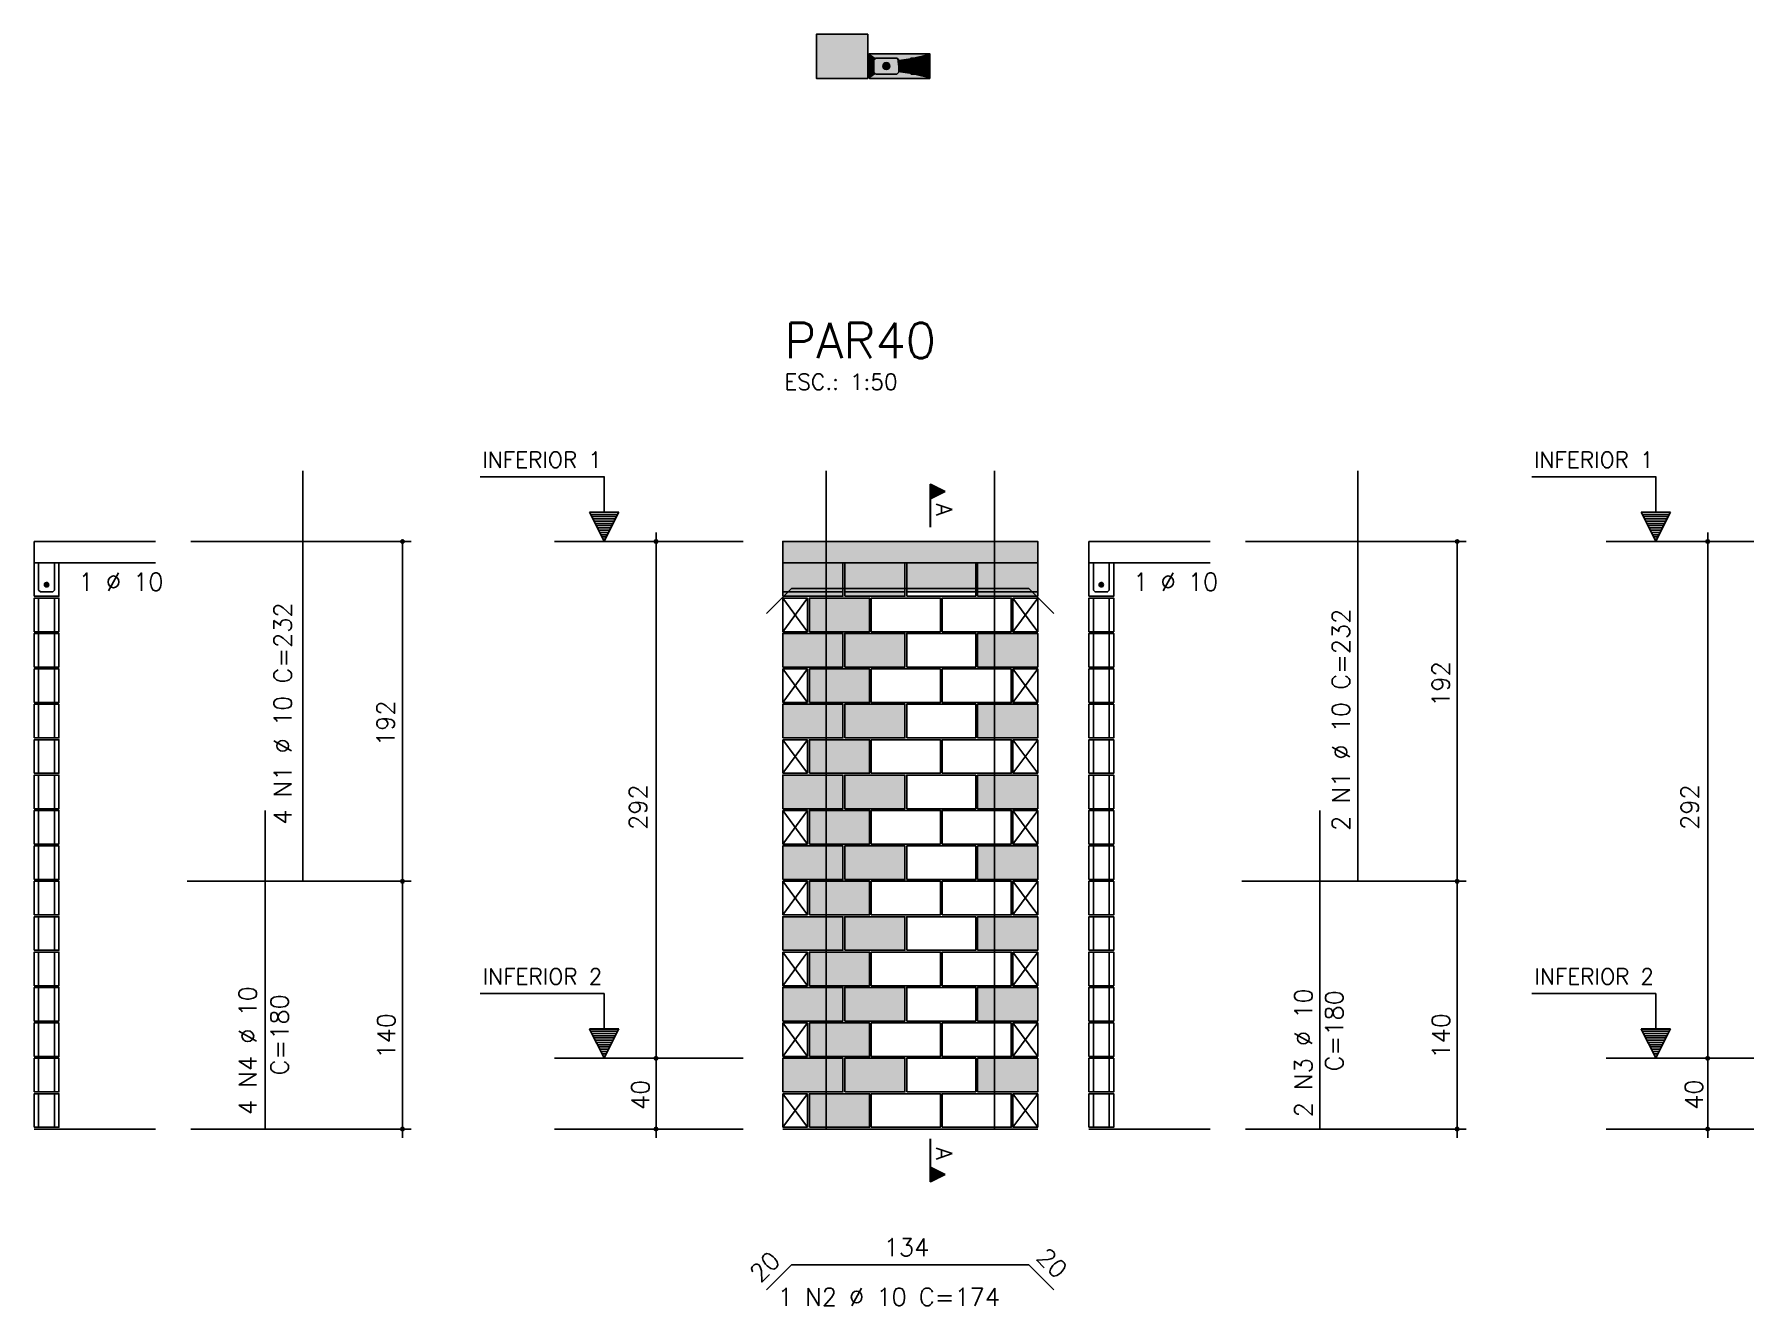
# Model space of a CAD drawing. Extents: x -1.9 to 86, y -1.6 to 60.9.
# Drawn here: x 17.46 to 36.79, y 30.83 to 45.2 of the extents above; entities that cross this region are included whole.
import ezdxf

# ---------------------------------------------------------------- set-up
doc = ezdxf.new("R2010")
doc.units = 0
doc.header["$MEASUREMENT"] = 0
for name, color, linetype in [('PENA_01', 1, 'CONTINUOUS'), ('PENA_02', 2, 'CONTINUOUS'), ('PENA_03', 3, 'CONTINUOUS'), ('PENA_05', 5, 'CONTINUOUS'), ('PENA_06', 6, 'CONTINUOUS'), ('PENA_09', 254, 'CONTINUOUS'), ('PENA_11', 252, 'CONTINUOUS'), ('PENA_21', 100, 'CONTINUOUS')]:
    doc.layers.add(name, color=color, linetype=linetype)
doc.styles.get("Standard").update_dxf_attribs({"font": 'ROMANS.SHX'})

msp = doc.modelspace()

# ---------------------------------------------------------------- linework, layer by layer
at = {"layer": 'PENA_01', "linetype": 'Continuous'}
for p, q in [((23.341813, 39.463179), (25.472677, 39.463179)), ((35.222396, 39.463179), (37.35326, 39.463179)), ((25.920169, 38.893179), (26.600169, 38.893179)), ((26.620169, 38.893179), (27.300169, 38.893179)), ((27.320169, 38.893179), (28.100169, 38.893179)), ((28.120169, 38.893179), (28.800169, 38.893179)), ((23.341813, 33.623179), (25.472677, 33.623179)), ((35.222396, 33.623179), (37.35326, 33.623179)), ((23.341813, 32.823179), (25.472677, 32.823179)), ((35.222396, 32.823179), (37.35326, 32.823179))]:
    msp.add_line(p, q, dxfattribs=at)
for points in [[(27.209455, 44.745307), (26.969455, 44.745307), (26.949455, 44.765307), (26.949455, 44.905307), (26.969455, 44.925307), (27.209455, 44.925307), (27.229455, 44.905307), (27.229455, 44.765307), (27.209455, 44.745307)], [(27.509455, 44.745307), (27.369455, 44.745307), (27.349455, 44.765307), (27.349455, 44.905307), (27.369455, 44.925307), (27.509455, 44.925307), (27.529455, 44.905307), (27.529455, 44.765307), (27.509455, 44.745307)]]:
    msp.add_lwpolyline(points, dxfattribs=at)
at = {"layer": 'PENA_02', "linetype": 'Continuous'}
for p, q in [((25.920169, 38.443179), (25.920169, 38.823179)), ((25.920169, 38.823179), (26.200169, 38.823179)), ((26.200169, 38.823179), (26.200169, 38.443179)), ((28.520169, 38.443179), (28.520169, 38.823179)), ((28.520169, 38.823179), (28.800169, 38.823179)), ((28.800169, 38.823179), (28.800169, 38.443179)), ((26.200169, 38.443179), (25.920169, 38.443179)), ((28.800169, 38.443179), (28.520169, 38.443179)), ((25.920169, 37.643179), (25.920169, 38.023179)), ((25.920169, 38.023179), (26.200169, 38.023179)), ((26.200169, 38.023179), (26.200169, 37.643179)), ((28.520169, 37.643179), (28.520169, 38.023179)), ((28.520169, 38.023179), (28.800169, 38.023179)), ((28.800169, 38.023179), (28.800169, 37.643179)), ((26.200169, 37.643179), (25.920169, 37.643179)), ((28.800169, 37.643179), (28.520169, 37.643179)), ((25.920169, 36.843179), (25.920169, 37.223179)), ((25.920169, 37.223179), (26.200169, 37.223179)), ((26.200169, 37.223179), (26.200169, 36.843179)), ((28.520169, 36.843179), (28.520169, 37.223179)), ((28.520169, 37.223179), (28.800169, 37.223179)), ((28.800169, 37.223179), (28.800169, 36.843179)), ((26.200169, 36.843179), (25.920169, 36.843179)), ((28.800169, 36.843179), (28.520169, 36.843179)), ((25.920169, 36.043179), (25.920169, 36.423179)), ((25.920169, 36.423179), (26.200169, 36.423179)), ((26.200169, 36.423179), (26.200169, 36.043179)), ((28.520169, 36.043179), (28.520169, 36.423179)), ((28.520169, 36.423179), (28.800169, 36.423179)), ((28.800169, 36.423179), (28.800169, 36.043179)), ((26.200169, 36.043179), (25.920169, 36.043179)), ((28.800169, 36.043179), (28.520169, 36.043179)), ((25.920169, 35.243179), (25.920169, 35.623179)), ((25.920169, 35.623179), (26.200169, 35.623179)), ((26.200169, 35.623179), (26.200169, 35.243179)), ((28.520169, 35.243179), (28.520169, 35.623179)), ((28.520169, 35.623179), (28.800169, 35.623179)), ((28.800169, 35.623179), (28.800169, 35.243179)), ((26.200169, 35.243179), (25.920169, 35.243179)), ((28.800169, 35.243179), (28.520169, 35.243179)), ((25.920169, 34.443179), (25.920169, 34.823179)), ((25.920169, 34.823179), (26.200169, 34.823179)), ((26.200169, 34.823179), (26.200169, 34.443179)), ((28.520169, 34.443179), (28.520169, 34.823179)), ((28.520169, 34.823179), (28.800169, 34.823179)), ((28.800169, 34.823179), (28.800169, 34.443179)), ((26.200169, 34.443179), (25.920169, 34.443179)), ((28.800169, 34.443179), (28.520169, 34.443179)), ((25.920169, 33.643179), (25.920169, 34.023179)), ((25.920169, 34.023179), (26.200169, 34.023179)), ((26.200169, 34.023179), (26.200169, 33.643179)), ((28.520169, 33.643179), (28.520169, 34.023179)), ((28.520169, 34.023179), (28.800169, 34.023179)), ((28.800169, 34.023179), (28.800169, 33.643179)), ((26.200169, 33.643179), (25.920169, 33.643179)), ((28.800169, 33.643179), (28.520169, 33.643179)), ((25.920169, 32.843179), (25.920169, 33.223179)), ((25.920169, 33.223179), (26.200169, 33.223179)), ((26.200169, 33.223179), (26.200169, 32.843179)), ((28.520169, 32.843179), (28.520169, 33.223179)), ((28.520169, 33.223179), (28.800169, 33.223179)), ((28.800169, 33.223179), (28.800169, 32.843179)), ((26.200169, 32.843179), (25.920169, 32.843179)), ((25.920169, 32.823179), (28.800169, 32.823179)), ((28.800169, 32.843179), (28.520169, 32.843179))]:
    msp.add_line(p, q, dxfattribs=at)
for points in [[(26.299455, 44.695307), (26.879455, 44.695307), (26.879455, 45.195307), (26.299455, 45.195307), (26.299455, 44.695307)], [(27.579455, 44.695307), (26.899455, 44.695307), (26.899455, 44.975307), (27.579455, 44.975307), (27.579455, 44.695307)], [(25.920169, 39.223179), (25.920169, 39.463179), (28.800169, 39.463179), (28.800169, 39.223179), (25.920169, 39.223179)], [(25.920169, 38.843179), (26.600169, 38.843179), (26.600169, 39.223179), (25.920169, 39.223179), (25.920169, 38.843179)], [(26.620169, 38.843179), (27.300169, 38.843179), (27.300169, 39.223179), (26.620169, 39.223179), (26.620169, 38.843179)], [(27.320169, 38.843179), (28.100169, 38.843179), (28.100169, 39.223179), (27.320169, 39.223179), (27.320169, 38.843179)], [(28.120169, 38.843179), (28.800169, 38.843179), (28.800169, 39.223179), (28.120169, 39.223179), (28.120169, 38.843179)], [(26.220169, 38.443179), (26.900169, 38.443179), (26.900169, 38.823179), (26.220169, 38.823179), (26.220169, 38.443179)], [(26.920169, 38.443179), (27.700169, 38.443179), (27.700169, 38.823179), (26.920169, 38.823179), (26.920169, 38.443179)], [(27.720169, 38.443179), (28.500169, 38.443179), (28.500169, 38.823179), (27.720169, 38.823179), (27.720169, 38.443179)], [(25.920169, 38.043179), (26.600169, 38.043179), (26.600169, 38.423179), (25.920169, 38.423179), (25.920169, 38.043179)], [(26.620169, 38.043179), (27.300169, 38.043179), (27.300169, 38.423179), (26.620169, 38.423179), (26.620169, 38.043179)], [(27.320169, 38.043179), (28.100169, 38.043179), (28.100169, 38.423179), (27.320169, 38.423179), (27.320169, 38.043179)], [(28.120169, 38.043179), (28.800169, 38.043179), (28.800169, 38.423179), (28.120169, 38.423179), (28.120169, 38.043179)], [(26.220169, 37.643179), (26.900169, 37.643179), (26.900169, 38.023179), (26.220169, 38.023179), (26.220169, 37.643179)], [(26.920169, 37.643179), (27.700169, 37.643179), (27.700169, 38.023179), (26.920169, 38.023179), (26.920169, 37.643179)], [(27.720169, 37.643179), (28.500169, 37.643179), (28.500169, 38.023179), (27.720169, 38.023179), (27.720169, 37.643179)], [(25.920169, 37.243179), (26.600169, 37.243179), (26.600169, 37.623179), (25.920169, 37.623179), (25.920169, 37.243179)], [(26.620169, 37.243179), (27.300169, 37.243179), (27.300169, 37.623179), (26.620169, 37.623179), (26.620169, 37.243179)], [(27.320169, 37.243179), (28.100169, 37.243179), (28.100169, 37.623179), (27.320169, 37.623179), (27.320169, 37.243179)], [(28.120169, 37.243179), (28.800169, 37.243179), (28.800169, 37.623179), (28.120169, 37.623179), (28.120169, 37.243179)], [(26.220169, 36.843179), (26.900169, 36.843179), (26.900169, 37.223179), (26.220169, 37.223179), (26.220169, 36.843179)], [(26.920169, 36.843179), (27.700169, 36.843179), (27.700169, 37.223179), (26.920169, 37.223179), (26.920169, 36.843179)], [(27.720169, 36.843179), (28.500169, 36.843179), (28.500169, 37.223179), (27.720169, 37.223179), (27.720169, 36.843179)], [(25.920169, 36.443179), (26.600169, 36.443179), (26.600169, 36.823179), (25.920169, 36.823179), (25.920169, 36.443179)], [(26.620169, 36.443179), (27.300169, 36.443179), (27.300169, 36.823179), (26.620169, 36.823179), (26.620169, 36.443179)], [(27.320169, 36.443179), (28.100169, 36.443179), (28.100169, 36.823179), (27.320169, 36.823179), (27.320169, 36.443179)], [(28.120169, 36.443179), (28.800169, 36.443179), (28.800169, 36.823179), (28.120169, 36.823179), (28.120169, 36.443179)], [(26.220169, 36.043179), (26.900169, 36.043179), (26.900169, 36.423179), (26.220169, 36.423179), (26.220169, 36.043179)], [(26.920169, 36.043179), (27.700169, 36.043179), (27.700169, 36.423179), (26.920169, 36.423179), (26.920169, 36.043179)], [(27.720169, 36.043179), (28.500169, 36.043179), (28.500169, 36.423179), (27.720169, 36.423179), (27.720169, 36.043179)], [(25.920169, 35.643179), (26.600169, 35.643179), (26.600169, 36.023179), (25.920169, 36.023179), (25.920169, 35.643179)], [(26.620169, 35.643179), (27.300169, 35.643179), (27.300169, 36.023179), (26.620169, 36.023179), (26.620169, 35.643179)], [(27.320169, 35.643179), (28.100169, 35.643179), (28.100169, 36.023179), (27.320169, 36.023179), (27.320169, 35.643179)], [(28.120169, 35.643179), (28.800169, 35.643179), (28.800169, 36.023179), (28.120169, 36.023179), (28.120169, 35.643179)], [(26.220169, 35.243179), (26.900169, 35.243179), (26.900169, 35.623179), (26.220169, 35.623179), (26.220169, 35.243179)], [(26.920169, 35.243179), (27.700169, 35.243179), (27.700169, 35.623179), (26.920169, 35.623179), (26.920169, 35.243179)], [(27.720169, 35.243179), (28.500169, 35.243179), (28.500169, 35.623179), (27.720169, 35.623179), (27.720169, 35.243179)], [(25.920169, 34.843179), (26.600169, 34.843179), (26.600169, 35.223179), (25.920169, 35.223179), (25.920169, 34.843179)], [(26.620169, 34.843179), (27.300169, 34.843179), (27.300169, 35.223179), (26.620169, 35.223179), (26.620169, 34.843179)], [(27.320169, 34.843179), (28.100169, 34.843179), (28.100169, 35.223179), (27.320169, 35.223179), (27.320169, 34.843179)], [(28.120169, 34.843179), (28.800169, 34.843179), (28.800169, 35.223179), (28.120169, 35.223179), (28.120169, 34.843179)], [(26.220169, 34.443179), (26.900169, 34.443179), (26.900169, 34.823179), (26.220169, 34.823179), (26.220169, 34.443179)], [(26.920169, 34.443179), (27.700169, 34.443179), (27.700169, 34.823179), (26.920169, 34.823179), (26.920169, 34.443179)], [(27.720169, 34.443179), (28.500169, 34.443179), (28.500169, 34.823179), (27.720169, 34.823179), (27.720169, 34.443179)], [(25.920169, 34.043179), (26.600169, 34.043179), (26.600169, 34.423179), (25.920169, 34.423179), (25.920169, 34.043179)], [(26.620169, 34.043179), (27.300169, 34.043179), (27.300169, 34.423179), (26.620169, 34.423179), (26.620169, 34.043179)], [(27.320169, 34.043179), (28.100169, 34.043179), (28.100169, 34.423179), (27.320169, 34.423179), (27.320169, 34.043179)], [(28.120169, 34.043179), (28.800169, 34.043179), (28.800169, 34.423179), (28.120169, 34.423179), (28.120169, 34.043179)], [(26.220169, 33.643179), (26.900169, 33.643179), (26.900169, 34.023179), (26.220169, 34.023179), (26.220169, 33.643179)], [(26.920169, 33.643179), (27.700169, 33.643179), (27.700169, 34.023179), (26.920169, 34.023179), (26.920169, 33.643179)], [(27.720169, 33.643179), (28.500169, 33.643179), (28.500169, 34.023179), (27.720169, 34.023179), (27.720169, 33.643179)], [(25.920169, 33.243179), (26.600169, 33.243179), (26.600169, 33.623179), (25.920169, 33.623179), (25.920169, 33.243179)], [(26.620169, 33.243179), (27.300169, 33.243179), (27.300169, 33.623179), (26.620169, 33.623179), (26.620169, 33.243179)], [(27.320169, 33.243179), (28.100169, 33.243179), (28.100169, 33.623179), (27.320169, 33.623179), (27.320169, 33.243179)], [(28.120169, 33.243179), (28.800169, 33.243179), (28.800169, 33.623179), (28.120169, 33.623179), (28.120169, 33.243179)], [(26.220169, 32.843179), (26.900169, 32.843179), (26.900169, 33.223179), (26.220169, 33.223179), (26.220169, 32.843179)], [(26.920169, 32.843179), (27.700169, 32.843179), (27.700169, 33.223179), (26.920169, 33.223179), (26.920169, 32.843179)], [(27.720169, 32.843179), (28.500169, 32.843179), (28.500169, 33.223179), (27.720169, 33.223179), (27.720169, 32.843179)]]:
    msp.add_lwpolyline(points, dxfattribs=at)
for centre, radius in [((21.623822, 39.463179), 0.02), ((21.623822, 39.463179), 0.01), ((24.487959, 39.463179), 0.02), ((24.487959, 39.463179), 0.01), ((33.53822, 39.463179), 0.02), ((33.53822, 39.463179), 0.01), ((36.368542, 39.463179), 0.02), ((36.368542, 39.463179), 0.01), ((21.623822, 35.623179), 0.02), ((21.623822, 35.623179), 0.01), ((33.53822, 35.623179), 0.02), ((33.53822, 35.623179), 0.01), ((24.487959, 33.623179), 0.02), ((24.487959, 33.623179), 0.01), ((36.368542, 33.623179), 0.02), ((36.368542, 33.623179), 0.01), ((21.623822, 32.823179), 0.02), ((21.623822, 32.823179), 0.01), ((24.487959, 32.823179), 0.02), ((24.487959, 32.823179), 0.01), ((33.53822, 32.823179), 0.02), ((33.53822, 32.823179), 0.01), ((36.368542, 32.823179), 0.02), ((36.368542, 32.823179), 0.01)]:
    msp.add_circle(centre, radius, dxfattribs=at)
at = {"layer": 'PENA_03', "linetype": 'Continuous'}
for p, q in [((23.900812, 40.195044), (22.500812, 40.195044)), ((23.900812, 39.795044), (23.900812, 40.195044)), ((23.902212, 39.795044), (23.902212, 40.196444)), ((35.781395, 40.195044), (34.381395, 40.195044)), ((35.781395, 39.795044), (35.781395, 40.195044)), ((35.782795, 39.795044), (35.782795, 40.196444)), ((27.586817, 39.624494), (27.586817, 40.110876)), ((27.586817, 40.110876), (27.75275, 40.02791)), ((27.587512, 40.109748), (27.751189, 40.02791)), ((27.75275, 40.02791), (27.587512, 39.945291)), ((27.587513, 40.109748), (27.587513, 39.946071)), ((27.751189, 40.02791), (27.587513, 39.946071)), ((27.599581, 40.104494), (27.599581, 39.951325)), ((27.612345, 40.098112), (27.612345, 39.957707)), ((27.625109, 40.09173), (27.625109, 39.964089)), ((27.637873, 40.085348), (27.637873, 39.970471)), ((27.650637, 40.078966), (27.650637, 39.976853)), ((27.663401, 40.072584), (27.663401, 39.983235)), ((27.676165, 40.066202), (27.676165, 39.989617)), ((27.688929, 40.05982), (27.688929, 39.995999)), ((27.701693, 40.053438), (27.701693, 40.002381)), ((27.714457, 40.047056), (27.714457, 40.008763)), ((27.727222, 40.040674), (27.727222, 40.015145)), ((27.739986, 40.034292), (27.739986, 40.021528)), ((27.587513, 39.945291), (27.587513, 39.624494)), ((23.901512, 39.463179), (23.735579, 39.795044)), ((23.735579, 39.795044), (23.900812, 39.795044)), ((23.901512, 39.466301), (23.737835, 39.793653)), ((24.065188, 39.793653), (23.737835, 39.793653)), ((24.054681, 39.769516), (23.748342, 39.769516)), ((24.041917, 39.743988), (23.761107, 39.743988)), ((24.029153, 39.71846), (23.773871, 39.71846)), ((24.016388, 39.692932), (23.786635, 39.692932)), ((24.003624, 39.667404), (23.799399, 39.667404)), ((23.99086, 39.641876), (23.812163, 39.641876)), ((23.978096, 39.616348), (23.824927, 39.616348)), ((24.067445, 39.795044), (23.901512, 39.463179)), ((24.065188, 39.793654), (23.901512, 39.4663)), ((23.902212, 39.795044), (24.067445, 39.795044)), ((35.782095, 39.463179), (35.616162, 39.795044)), ((35.616162, 39.795044), (35.781395, 39.795044)), ((35.782095, 39.466301), (35.618418, 39.793653)), ((35.945771, 39.793653), (35.618418, 39.793653)), ((35.935264, 39.769516), (35.628925, 39.769516)), ((35.9225, 39.743988), (35.64169, 39.743988)), ((35.909736, 39.71846), (35.654454, 39.71846)), ((35.896971, 39.692932), (35.667218, 39.692932)), ((35.884207, 39.667404), (35.679982, 39.667404)), ((35.871443, 39.641876), (35.692746, 39.641876)), ((35.858679, 39.616348), (35.70551, 39.616348)), ((35.948028, 39.795044), (35.782095, 39.463179)), ((35.945771, 39.793654), (35.782095, 39.4663)), ((35.782795, 39.795044), (35.948028, 39.795044)), ((17.463827, 39.463179), (17.463827, 38.843179)), ((17.463827, 39.463179), (18.834506, 39.463179)), ((19.234506, 39.463179), (21.723822, 39.463179)), ((21.623822, 32.722646), (21.623822, 39.463179)), ((23.965332, 39.59082), (23.837691, 39.59082)), ((23.952568, 39.565292), (23.850455, 39.565292)), ((23.939804, 39.539764), (23.863219, 39.539764)), ((23.92704, 39.514235), (23.875983, 39.514235)), ((23.914276, 39.488707), (23.888748, 39.488707)), ((24.487959, 32.722646), (24.487959, 39.563179)), ((29.378225, 39.463179), (29.378225, 38.843179)), ((29.378225, 39.463179), (30.748904, 39.463179)), ((31.148904, 39.463179), (33.63822, 39.463179)), ((33.53822, 32.722646), (33.53822, 39.463179)), ((35.845915, 39.59082), (35.718274, 39.59082)), ((35.833151, 39.565292), (35.731038, 39.565292)), ((35.820387, 39.539764), (35.743802, 39.539764)), ((35.807623, 39.514235), (35.756566, 39.514235)), ((35.794859, 39.488707), (35.769331, 39.488707)), ((36.368542, 32.722646), (36.368542, 39.563179)), ((17.463827, 39.223179), (18.834506, 39.223179)), ((29.378225, 39.223179), (30.748904, 39.223179)), ((17.513827, 38.443179), (17.513827, 38.823179)), ((17.693827, 38.443179), (17.693827, 38.823179)), ((26.200169, 38.443179), (25.920169, 38.823179)), ((25.920169, 38.443179), (26.200169, 38.823179)), ((28.800169, 38.443179), (28.520169, 38.823179)), ((28.520169, 38.443179), (28.800169, 38.823179)), ((29.428225, 38.443179), (29.428225, 38.823179)), ((29.608225, 38.443179), (29.608225, 38.823179)), ((17.513827, 38.043179), (17.513827, 38.423179)), ((17.693827, 38.043179), (17.693827, 38.423179)), ((29.428225, 38.043179), (29.428225, 38.423179)), ((29.608225, 38.043179), (29.608225, 38.423179)), ((17.513827, 37.643179), (17.513827, 38.023179)), ((17.693827, 37.643179), (17.693827, 38.023179)), ((26.200169, 37.643179), (25.920169, 38.023179)), ((25.920169, 37.643179), (26.200169, 38.023179)), ((28.800169, 37.643179), (28.520169, 38.023179)), ((28.520169, 37.643179), (28.800169, 38.023179)), ((29.428225, 37.643179), (29.428225, 38.023179)), ((29.608225, 37.643179), (29.608225, 38.023179)), ((17.513827, 37.243179), (17.513827, 37.623179)), ((17.693827, 37.243179), (17.693827, 37.623179)), ((29.428225, 37.243179), (29.428225, 37.623179)), ((29.608225, 37.243179), (29.608225, 37.623179)), ((17.513827, 36.843179), (17.513827, 37.223179)), ((17.693827, 36.843179), (17.693827, 37.223179)), ((26.200169, 36.843179), (25.920169, 37.223179)), ((25.920169, 36.843179), (26.200169, 37.223179)), ((28.800169, 36.843179), (28.520169, 37.223179)), ((28.520169, 36.843179), (28.800169, 37.223179)), ((29.428225, 36.843179), (29.428225, 37.223179)), ((29.608225, 36.843179), (29.608225, 37.223179)), ((17.513827, 36.443179), (17.513827, 36.823179)), ((17.693827, 36.443179), (17.693827, 36.823179)), ((29.428225, 36.443179), (29.428225, 36.823179)), ((29.608225, 36.443179), (29.608225, 36.823179)), ((17.513827, 36.043179), (17.513827, 36.423179)), ((17.693827, 36.043179), (17.693827, 36.423179)), ((26.200169, 36.043179), (25.920169, 36.423179)), ((25.920169, 36.043179), (26.200169, 36.423179)), ((28.800169, 36.043179), (28.520169, 36.423179)), ((28.520169, 36.043179), (28.800169, 36.423179)), ((29.428225, 36.043179), (29.428225, 36.423179)), ((29.608225, 36.043179), (29.608225, 36.423179)), ((17.513827, 35.643179), (17.513827, 36.023179)), ((17.693827, 35.643179), (17.693827, 36.023179)), ((29.428225, 35.643179), (29.428225, 36.023179)), ((29.608225, 35.643179), (29.608225, 36.023179)), ((17.513827, 35.243179), (17.513827, 35.623179)), ((17.693827, 35.243179), (17.693827, 35.623179)), ((19.192575, 35.623179), (21.723822, 35.623179)), ((26.200169, 35.243179), (25.920169, 35.623179)), ((25.920169, 35.243179), (26.200169, 35.623179)), ((28.800169, 35.243179), (28.520169, 35.623179)), ((28.520169, 35.243179), (28.800169, 35.623179)), ((29.428225, 35.243179), (29.428225, 35.623179)), ((29.608225, 35.243179), (29.608225, 35.623179)), ((31.106973, 35.623179), (33.63822, 35.623179)), ((17.513827, 34.843179), (17.513827, 35.223179)), ((17.693827, 34.843179), (17.693827, 35.223179)), ((29.428225, 34.843179), (29.428225, 35.223179)), ((29.608225, 34.843179), (29.608225, 35.223179)), ((17.513827, 34.443179), (17.513827, 34.823179)), ((17.693827, 34.443179), (17.693827, 34.823179)), ((26.200169, 34.443179), (25.920169, 34.823179)), ((25.920169, 34.443179), (26.200169, 34.823179)), ((28.800169, 34.443179), (28.520169, 34.823179)), ((28.520169, 34.443179), (28.800169, 34.823179)), ((29.428225, 34.443179), (29.428225, 34.823179)), ((29.608225, 34.443179), (29.608225, 34.823179)), ((17.513827, 34.043179), (17.513827, 34.423179)), ((17.693827, 34.043179), (17.693827, 34.423179)), ((29.428225, 34.043179), (29.428225, 34.423179)), ((29.608225, 34.043179), (29.608225, 34.423179)), ((23.900812, 34.355044), (22.500812, 34.355044)), ((23.900812, 33.955044), (23.900812, 34.355044)), ((23.902212, 33.955044), (23.902212, 34.356444)), ((35.781395, 34.355044), (34.381395, 34.355044)), ((35.781395, 33.955044), (35.781395, 34.355044)), ((35.782795, 33.955044), (35.782795, 34.356444)), ((17.513827, 33.643179), (17.513827, 34.023179)), ((17.693827, 33.643179), (17.693827, 34.023179)), ((26.200169, 33.643179), (25.920169, 34.023179)), ((25.920169, 33.643179), (26.200169, 34.023179)), ((28.800169, 33.643179), (28.520169, 34.023179)), ((28.520169, 33.643179), (28.800169, 34.023179)), ((29.428225, 33.643179), (29.428225, 34.023179)), ((29.608225, 33.643179), (29.608225, 34.023179)), ((23.901512, 33.623179), (23.735579, 33.955044)), ((23.735579, 33.955044), (23.900812, 33.955044)), ((23.901512, 33.626301), (23.737835, 33.953653)), ((24.065188, 33.953653), (23.737835, 33.953653)), ((24.054681, 33.929516), (23.748342, 33.929516)), ((24.041917, 33.903988), (23.761107, 33.903988)), ((24.029153, 33.87846), (23.773871, 33.87846)), ((24.016388, 33.852932), (23.786635, 33.852932)), ((24.003624, 33.827404), (23.799399, 33.827404)), ((24.067445, 33.955044), (23.901512, 33.623179)), ((24.065188, 33.953654), (23.901512, 33.6263)), ((23.902212, 33.955044), (24.067445, 33.955044)), ((35.782095, 33.623179), (35.616162, 33.955044)), ((35.616162, 33.955044), (35.781395, 33.955044)), ((35.782095, 33.626301), (35.618418, 33.953653)), ((35.945771, 33.953653), (35.618418, 33.953653)), ((35.935264, 33.929516), (35.628925, 33.929516)), ((35.9225, 33.903988), (35.64169, 33.903988)), ((35.909736, 33.87846), (35.654454, 33.87846)), ((35.896971, 33.852932), (35.667218, 33.852932)), ((35.884207, 33.827404), (35.679982, 33.827404)), ((35.948028, 33.955044), (35.782095, 33.623179)), ((35.945771, 33.953654), (35.782095, 33.6263)), ((35.782795, 33.955044), (35.948028, 33.955044)), ((17.513827, 33.243179), (17.513827, 33.623179)), ((17.693827, 33.243179), (17.693827, 33.623179)), ((23.99086, 33.801876), (23.812163, 33.801876)), ((23.978096, 33.776348), (23.824927, 33.776348)), ((23.965332, 33.75082), (23.837691, 33.75082)), ((23.952568, 33.725292), (23.850455, 33.725292)), ((23.939804, 33.699764), (23.863219, 33.699764)), ((23.92704, 33.674235), (23.875983, 33.674235)), ((23.914276, 33.648707), (23.888748, 33.648707)), ((29.428225, 33.243179), (29.428225, 33.623179)), ((29.608225, 33.243179), (29.608225, 33.623179)), ((35.871443, 33.801876), (35.692746, 33.801876)), ((35.858679, 33.776348), (35.70551, 33.776348)), ((35.845915, 33.75082), (35.718274, 33.75082)), ((35.833151, 33.725292), (35.731038, 33.725292)), ((35.820387, 33.699764), (35.743802, 33.699764)), ((35.807623, 33.674235), (35.756566, 33.674235)), ((35.794859, 33.648707), (35.769331, 33.648707)), ((17.513827, 32.843179), (17.513827, 33.223179)), ((17.693827, 32.843179), (17.693827, 33.223179)), ((26.200169, 32.843179), (25.920169, 33.223179)), ((25.920169, 32.843179), (26.200169, 33.223179)), ((28.800169, 32.843179), (28.520169, 33.223179)), ((28.520169, 32.843179), (28.800169, 33.223179)), ((29.428225, 32.843179), (29.428225, 33.223179)), ((29.608225, 32.843179), (29.608225, 33.223179)), ((17.463827, 32.823179), (18.834506, 32.823179)), ((19.234506, 32.823179), (21.723822, 32.823179)), ((27.586817, 32.712321), (27.586817, 32.225939)), ((27.587513, 32.391524), (27.587513, 32.712321)), ((29.378225, 32.823179), (30.748904, 32.823179)), ((31.148904, 32.823179), (33.63822, 32.823179)), ((27.586817, 32.225939), (27.75275, 32.308905)), ((27.75275, 32.308905), (27.587512, 32.391524)), ((27.587512, 32.227067), (27.751189, 32.308905)), ((27.587513, 32.227067), (27.587513, 32.390744)), ((27.751189, 32.308905), (27.587513, 32.390744)), ((27.599581, 32.232321), (27.599581, 32.38549)), ((27.612345, 32.238703), (27.612345, 32.379108)), ((27.625109, 32.245085), (27.625109, 32.372726)), ((27.637873, 32.251467), (27.637873, 32.366344)), ((27.650637, 32.257849), (27.650637, 32.359962)), ((27.663401, 32.264231), (27.663401, 32.35358)), ((27.676165, 32.270613), (27.676165, 32.347198)), ((27.688929, 32.276995), (27.688929, 32.340816)), ((27.701693, 32.283377), (27.701693, 32.334434)), ((27.714457, 32.289759), (27.714457, 32.328052)), ((27.727222, 32.296141), (27.727222, 32.32167)), ((27.739986, 32.302523), (27.739986, 32.315287))]:
    msp.add_line(p, q, dxfattribs=at)
for points in [[(26.879455, 44.695307), (26.879455, 45.195307), (26.299455, 45.195307), (26.299455, 44.695307), (26.879455, 44.695307)], [(27.229455, 44.765307), (27.209455, 44.745307), (26.969455, 44.745307), (26.949455, 44.765307), (26.949455, 44.905307), (26.969455, 44.925307), (27.209455, 44.925307), (27.229455, 44.905307), (27.229455, 44.765307)], [(27.349455, 44.905307), (27.369455, 44.925307), (27.509455, 44.925307), (27.529455, 44.905307), (27.529455, 44.765307), (27.509455, 44.745307), (27.369455, 44.745307), (27.349455, 44.765307), (27.349455, 44.905307)], [(17.463827, 38.843179), (17.743827, 38.843179), (17.743827, 39.223179)], [(17.693827, 39.223179), (17.693827, 38.913179), (17.673827, 38.893179), (17.533827, 38.893179), (17.513827, 38.913179), (17.513827, 39.223179)], [(29.378225, 38.843179), (29.658225, 38.843179), (29.658225, 39.223179)], [(29.608225, 39.223179), (29.608225, 38.913179), (29.588225, 38.893179), (29.448225, 38.893179), (29.428225, 38.913179), (29.428225, 39.223179)], [(17.628375, 38.974169), (17.626214, 38.984337), (17.620104, 38.992747), (17.611101, 38.997945), (17.600762, 38.999032), (17.590875, 38.99582), (17.58315, 38.988864), (17.578922, 38.979367), (17.578922, 38.968971), (17.58315, 38.959474), (17.590875, 38.952518), (17.600762, 38.949306), (17.611101, 38.950392), (17.620104, 38.95559), (17.626214, 38.964), (17.628375, 38.974169)], [(29.542773, 38.974169), (29.540612, 38.984337), (29.534502, 38.992747), (29.525499, 38.997945), (29.51516, 38.999032), (29.505273, 38.99582), (29.497548, 38.988864), (29.49332, 38.979367), (29.49332, 38.968971), (29.497548, 38.959474), (29.505273, 38.952518), (29.51516, 38.949306), (29.525499, 38.950392), (29.534502, 38.95559), (29.540612, 38.964), (29.542773, 38.974169)], [(17.463827, 38.443179), (17.743827, 38.443179), (17.743827, 38.823179), (17.463827, 38.823179), (17.463827, 38.443179)], [(29.378225, 38.443179), (29.658225, 38.443179), (29.658225, 38.823179), (29.378225, 38.823179), (29.378225, 38.443179)], [(17.463827, 38.043179), (17.743827, 38.043179), (17.743827, 38.423179), (17.463827, 38.423179), (17.463827, 38.043179)], [(29.378225, 38.043179), (29.658225, 38.043179), (29.658225, 38.423179), (29.378225, 38.423179), (29.378225, 38.043179)], [(17.463827, 37.643179), (17.743827, 37.643179), (17.743827, 38.023179), (17.463827, 38.023179), (17.463827, 37.643179)], [(29.378225, 37.643179), (29.658225, 37.643179), (29.658225, 38.023179), (29.378225, 38.023179), (29.378225, 37.643179)], [(17.463827, 37.243179), (17.743827, 37.243179), (17.743827, 37.623179), (17.463827, 37.623179), (17.463827, 37.243179)], [(29.378225, 37.243179), (29.658225, 37.243179), (29.658225, 37.623179), (29.378225, 37.623179), (29.378225, 37.243179)], [(17.463827, 36.843179), (17.743827, 36.843179), (17.743827, 37.223179), (17.463827, 37.223179), (17.463827, 36.843179)], [(29.378225, 36.843179), (29.658225, 36.843179), (29.658225, 37.223179), (29.378225, 37.223179), (29.378225, 36.843179)], [(17.463827, 36.443179), (17.743827, 36.443179), (17.743827, 36.823179), (17.463827, 36.823179), (17.463827, 36.443179)], [(29.378225, 36.443179), (29.658225, 36.443179), (29.658225, 36.823179), (29.378225, 36.823179), (29.378225, 36.443179)], [(17.463827, 36.043179), (17.743827, 36.043179), (17.743827, 36.423179), (17.463827, 36.423179), (17.463827, 36.043179)], [(29.378225, 36.043179), (29.658225, 36.043179), (29.658225, 36.423179), (29.378225, 36.423179), (29.378225, 36.043179)], [(17.463827, 35.643179), (17.743827, 35.643179), (17.743827, 36.023179), (17.463827, 36.023179), (17.463827, 35.643179)], [(29.378225, 35.643179), (29.658225, 35.643179), (29.658225, 36.023179), (29.378225, 36.023179), (29.378225, 35.643179)], [(17.463827, 35.243179), (17.743827, 35.243179), (17.743827, 35.623179), (17.463827, 35.623179), (17.463827, 35.243179)], [(29.378225, 35.243179), (29.658225, 35.243179), (29.658225, 35.623179), (29.378225, 35.623179), (29.378225, 35.243179)], [(17.463827, 34.843179), (17.743827, 34.843179), (17.743827, 35.223179), (17.463827, 35.223179), (17.463827, 34.843179)], [(29.378225, 34.843179), (29.658225, 34.843179), (29.658225, 35.223179), (29.378225, 35.223179), (29.378225, 34.843179)], [(17.463827, 34.443179), (17.743827, 34.443179), (17.743827, 34.823179), (17.463827, 34.823179), (17.463827, 34.443179)], [(29.378225, 34.443179), (29.658225, 34.443179), (29.658225, 34.823179), (29.378225, 34.823179), (29.378225, 34.443179)], [(17.463827, 34.043179), (17.743827, 34.043179), (17.743827, 34.423179), (17.463827, 34.423179), (17.463827, 34.043179)], [(29.378225, 34.043179), (29.658225, 34.043179), (29.658225, 34.423179), (29.378225, 34.423179), (29.378225, 34.043179)], [(17.463827, 33.643179), (17.743827, 33.643179), (17.743827, 34.023179), (17.463827, 34.023179), (17.463827, 33.643179)], [(29.378225, 33.643179), (29.658225, 33.643179), (29.658225, 34.023179), (29.378225, 34.023179), (29.378225, 33.643179)], [(17.463827, 33.243179), (17.743827, 33.243179), (17.743827, 33.623179), (17.463827, 33.623179), (17.463827, 33.243179)], [(29.378225, 33.243179), (29.658225, 33.243179), (29.658225, 33.623179), (29.378225, 33.623179), (29.378225, 33.243179)], [(17.463827, 32.843179), (17.743827, 32.843179), (17.743827, 33.223179), (17.463827, 33.223179), (17.463827, 32.843179)], [(29.378225, 32.843179), (29.658225, 32.843179), (29.658225, 33.223179), (29.378225, 33.223179), (29.378225, 32.843179)]]:
    msp.add_lwpolyline(points, dxfattribs=at)
for centre, radius in [((27.089455, 44.835307), 0.04), ((27.439455, 44.835307), 0.04), ((17.603375, 38.974169), 0.025), ((29.517773, 38.974169), 0.025)]:
    msp.add_circle(centre, radius, dxfattribs=at)
for points in [[(27.129455, 44.835307), (27.069455, 44.869948), (27.051868, 44.848988)], [(27.129455, 44.835307), (27.051868, 44.848988), (27.051868, 44.821626)], [(27.129455, 44.835307), (27.051868, 44.821626), (27.069455, 44.800666)], [(27.129455, 44.835307), (27.096401, 44.874699), (27.069455, 44.869948)], [(27.129455, 44.835307), (27.069455, 44.800666), (27.096401, 44.795915)], [(27.129455, 44.835307), (27.120097, 44.861019), (27.096401, 44.874699)], [(27.129455, 44.835307), (27.096401, 44.795915), (27.120097, 44.809596)], [(27.129455, 44.835307), (27.120097, 44.809596), (27.129455, 44.835307)], [(27.479455, 44.835307), (27.419455, 44.869948), (27.401868, 44.848988)], [(27.479455, 44.835307), (27.401868, 44.848988), (27.401868, 44.821626)], [(27.479455, 44.835307), (27.401868, 44.821626), (27.419455, 44.800666)], [(27.479455, 44.835307), (27.446401, 44.874699), (27.419455, 44.869948)], [(27.479455, 44.835307), (27.419455, 44.800666), (27.446401, 44.795915)], [(27.479455, 44.835307), (27.470097, 44.861019), (27.446401, 44.874699)], [(27.479455, 44.835307), (27.446401, 44.795915), (27.470097, 44.809596)], [(27.479455, 44.835307), (27.470097, 44.809596), (27.479455, 44.835307)], [(17.628375, 38.974169), (17.58315, 38.988864), (17.578922, 38.979367)], [(17.628375, 38.974169), (17.578922, 38.979367), (17.578922, 38.968971)], [(17.628375, 38.974169), (17.578922, 38.968971), (17.58315, 38.959474)], [(17.628375, 38.974169), (17.590875, 38.99582), (17.579883, 38.982719)], [(17.628375, 38.974169), (17.579883, 38.982719), (17.579883, 38.965618)], [(17.628375, 38.974169), (17.579883, 38.965618), (17.590875, 38.952518)], [(17.628375, 38.974169), (17.590875, 38.99582), (17.58315, 38.988864)], [(17.628375, 38.974169), (17.58315, 38.959474), (17.590875, 38.952518)], [(17.628375, 38.974169), (17.600762, 38.999032), (17.590875, 38.99582)], [(17.628375, 38.974169), (17.607717, 38.998789), (17.590875, 38.99582)], [(17.628375, 38.974169), (17.590875, 38.952518), (17.607717, 38.949549)], [(17.628375, 38.974169), (17.590875, 38.952518), (17.600762, 38.949306)], [(17.628375, 38.974169), (17.611101, 38.997945), (17.600762, 38.999032)], [(17.628375, 38.974169), (17.600762, 38.949306), (17.611101, 38.950392)], [(17.628375, 38.974169), (17.622527, 38.990239), (17.607717, 38.998789)], [(17.628375, 38.974169), (17.607717, 38.949549), (17.622527, 38.958099)], [(17.628375, 38.974169), (17.620104, 38.992747), (17.611101, 38.997945)], [(17.628375, 38.974169), (17.611101, 38.950392), (17.620104, 38.95559)], [(17.628375, 38.974169), (17.626214, 38.984337), (17.620104, 38.992747)], [(17.628375, 38.974169), (17.620104, 38.95559), (17.626214, 38.964)], [(17.628375, 38.974169), (17.622527, 38.958099), (17.628375, 38.974169)], [(17.628375, 38.974169), (17.626214, 38.964), (17.628375, 38.974169)], [(29.542773, 38.974169), (29.497548, 38.988864), (29.49332, 38.979367)], [(29.542773, 38.974169), (29.49332, 38.979367), (29.49332, 38.968971)], [(29.542773, 38.974169), (29.49332, 38.968971), (29.497548, 38.959474)], [(29.542773, 38.974169), (29.505273, 38.99582), (29.494281, 38.982719)], [(29.542773, 38.974169), (29.494281, 38.982719), (29.494281, 38.965618)], [(29.542773, 38.974169), (29.494281, 38.965618), (29.505273, 38.952518)], [(29.542773, 38.974169), (29.505273, 38.99582), (29.497548, 38.988864)], [(29.542773, 38.974169), (29.497548, 38.959474), (29.505273, 38.952518)], [(29.542773, 38.974169), (29.51516, 38.999032), (29.505273, 38.99582)], [(29.542773, 38.974169), (29.522115, 38.998789), (29.505273, 38.99582)], [(29.542773, 38.974169), (29.505273, 38.952518), (29.522115, 38.949549)], [(29.542773, 38.974169), (29.505273, 38.952518), (29.51516, 38.949306)], [(29.542773, 38.974169), (29.525499, 38.997945), (29.51516, 38.999032)], [(29.542773, 38.974169), (29.51516, 38.949306), (29.525499, 38.950392)], [(29.542773, 38.974169), (29.536925, 38.990239), (29.522115, 38.998789)], [(29.542773, 38.974169), (29.522115, 38.949549), (29.536925, 38.958099)], [(29.542773, 38.974169), (29.534502, 38.992747), (29.525499, 38.997945)], [(29.542773, 38.974169), (29.525499, 38.950392), (29.534502, 38.95559)], [(29.542773, 38.974169), (29.540612, 38.984337), (29.534502, 38.992747)], [(29.542773, 38.974169), (29.534502, 38.95559), (29.540612, 38.964)], [(29.542773, 38.974169), (29.536925, 38.958099), (29.542773, 38.974169)], [(29.542773, 38.974169), (29.540612, 38.964), (29.542773, 38.974169)]]:
    msp.add_solid(points, dxfattribs=at)
at = {"layer": 'PENA_05', "linetype": 'Continuous'}
for p, q in [((20.500071, 35.623179), (20.500071, 40.263179)), ((32.414469, 35.623179), (32.414469, 40.263179)), ((26.020169, 38.933179), (25.737326, 38.650336)), ((28.700169, 38.933179), (26.020169, 38.933179)), ((28.983012, 38.650336), (28.700169, 38.933179)), ((20.074147, 32.823179), (20.074147, 36.423179)), ((31.988545, 32.823179), (31.988545, 36.423179)), ((26.020169, 31.288345), (25.737326, 31.005502)), ((28.700169, 31.288345), (26.020169, 31.288345)), ((28.983012, 31.005502), (28.700169, 31.288345))]:
    msp.add_line(p, q, dxfattribs=at)
for points in [[(26.410169, 40.263179), (26.410169, 32.823179)], [(28.310169, 40.263179), (28.310169, 32.823179)]]:
    msp.add_lwpolyline(points, dxfattribs=at)
at = {"layer": 'PENA_09', "linetype": 'Continuous'}
for points in [[(25.920169, 38.893179), (26.600169, 38.893179), (26.600169, 39.223179), (25.920169, 39.223179), (25.920169, 38.893179)], [(26.620169, 38.893179), (27.300169, 38.893179), (27.300169, 39.223179), (26.620169, 39.223179), (26.620169, 38.893179)], [(27.320169, 38.893179), (28.100169, 38.893179), (28.100169, 39.223179), (27.320169, 39.223179), (27.320169, 38.893179)], [(28.120169, 38.893179), (28.800169, 38.893179), (28.800169, 39.223179), (28.120169, 39.223179), (28.120169, 38.893179)]]:
    msp.add_lwpolyline(points, dxfattribs=at)
for points in [[(25.920169, 38.893179), (26.600169, 38.893179), (26.600169, 39.223179)], [(25.920169, 38.893179), (26.600169, 39.223179), (25.920169, 39.223179)], [(25.920169, 38.893179), (25.920169, 39.223179), (25.920169, 38.893179)], [(26.620169, 38.893179), (27.300169, 38.893179), (27.300169, 39.223179)], [(26.620169, 38.893179), (27.300169, 39.223179), (26.620169, 39.223179)], [(26.620169, 38.893179), (26.620169, 39.223179), (26.620169, 38.893179)], [(27.320169, 38.893179), (28.100169, 38.893179), (28.100169, 39.223179)], [(27.320169, 38.893179), (28.100169, 39.223179), (27.320169, 39.223179)], [(27.320169, 38.893179), (27.320169, 39.223179), (27.320169, 38.893179)], [(28.120169, 38.893179), (28.800169, 38.893179), (28.800169, 39.223179)], [(28.120169, 38.893179), (28.800169, 39.223179), (28.120169, 39.223179)], [(28.120169, 38.893179), (28.120169, 39.223179), (28.120169, 38.893179)]]:
    msp.add_solid(points, dxfattribs=at)
at = {"layer": 'PENA_11', "linetype": 'Continuous'}
for points in [[(26.299455, 44.695307), (26.879455, 44.695307), (26.879455, 45.195307)], [(26.299455, 44.695307), (26.879455, 45.195307), (26.299455, 45.195307)], [(26.299455, 44.695307), (26.299455, 45.195307), (26.299455, 44.695307)], [(27.229455, 44.765307), (26.949455, 44.905307), (26.969455, 44.925307)], [(27.229455, 44.765307), (26.949455, 44.765307), (26.949455, 44.905307)], [(27.229455, 44.765307), (26.969455, 44.925307), (27.209455, 44.925307)], [(27.229455, 44.765307), (27.209455, 44.925307), (27.229455, 44.905307)], [(27.229455, 44.765307), (27.229455, 44.905307), (27.229455, 44.765307)], [(27.349455, 44.905307), (27.369455, 44.925307), (27.509455, 44.925307)], [(27.349455, 44.905307), (27.509455, 44.925307), (27.529455, 44.905307)], [(27.349455, 44.905307), (27.529455, 44.905307), (27.529455, 44.765307)], [(27.349455, 44.905307), (27.529455, 44.765307), (27.509455, 44.745307)], [(27.349455, 44.905307), (27.509455, 44.745307), (27.369455, 44.745307)], [(27.349455, 44.905307), (27.369455, 44.745307), (27.349455, 44.765307)], [(27.349455, 44.905307), (27.349455, 44.765307), (27.349455, 44.905307)], [(27.229455, 44.765307), (26.969455, 44.745307), (26.949455, 44.765307)], [(27.229455, 44.765307), (27.209455, 44.745307), (26.969455, 44.745307)], [(25.920169, 39.223179), (25.920169, 39.463179), (28.800169, 39.463179)], [(25.920169, 39.223179), (28.800169, 39.463179), (28.800169, 39.223179)], [(25.920169, 39.223179), (28.800169, 39.223179), (25.920169, 39.223179)]]:
    msp.add_solid(points, dxfattribs=at)
at = {"layer": 'PENA_21', "linetype": 'Continuous'}
for points in [[(27.579455, 44.835307), (27.529455, 44.835307), (27.529455, 44.905307), (27.509455, 44.925307), (27.369455, 44.925307), (27.349455, 44.905307), (27.349455, 44.835307), (27.229455, 44.835307), (27.229455, 44.905307), (27.209455, 44.925307), (26.969455, 44.925307), (26.949455, 44.905307), (26.949455, 44.835307), (26.899455, 44.835307), (26.899455, 44.975307), (27.579455, 44.975307), (27.579455, 44.835307)], [(27.579455, 44.835307), (27.529455, 44.835307), (27.529455, 44.765307), (27.509455, 44.745307), (27.369455, 44.745307), (27.349455, 44.765307), (27.349455, 44.835307), (27.229455, 44.835307), (27.229455, 44.765307), (27.209455, 44.745307), (26.969455, 44.745307), (26.949455, 44.765307), (26.949455, 44.835307), (26.899455, 44.835307), (26.899455, 44.695307), (27.579455, 44.695307), (27.579455, 44.835307)], [(25.920169, 38.843179), (26.600169, 38.843179), (26.600169, 38.893179), (25.920169, 38.893179), (25.920169, 38.843179)], [(26.620169, 38.843179), (27.300169, 38.843179), (27.300169, 38.893179), (26.620169, 38.893179), (26.620169, 38.843179)], [(28.120169, 38.843179), (28.800169, 38.843179), (28.800169, 38.893179), (28.120169, 38.893179), (28.120169, 38.843179)], [(26.220169, 38.443179), (26.900169, 38.443179), (26.900169, 38.823179), (26.220169, 38.823179), (26.220169, 38.443179)], [(25.920169, 38.043179), (26.600169, 38.043179), (26.600169, 38.423179), (25.920169, 38.423179), (25.920169, 38.043179)], [(26.620169, 38.043179), (27.300169, 38.043179), (27.300169, 38.423179), (26.620169, 38.423179), (26.620169, 38.043179)], [(28.120169, 38.043179), (28.800169, 38.043179), (28.800169, 38.423179), (28.120169, 38.423179), (28.120169, 38.043179)], [(26.220169, 37.643179), (26.900169, 37.643179), (26.900169, 38.023179), (26.220169, 38.023179), (26.220169, 37.643179)], [(25.920169, 37.243179), (26.600169, 37.243179), (26.600169, 37.623179), (25.920169, 37.623179), (25.920169, 37.243179)], [(26.620169, 37.243179), (27.300169, 37.243179), (27.300169, 37.623179), (26.620169, 37.623179), (26.620169, 37.243179)], [(28.120169, 37.243179), (28.800169, 37.243179), (28.800169, 37.623179), (28.120169, 37.623179), (28.120169, 37.243179)], [(26.220169, 36.843179), (26.900169, 36.843179), (26.900169, 37.223179), (26.220169, 37.223179), (26.220169, 36.843179)], [(25.920169, 36.443179), (26.600169, 36.443179), (26.600169, 36.823179), (25.920169, 36.823179), (25.920169, 36.443179)], [(26.620169, 36.443179), (27.300169, 36.443179), (27.300169, 36.823179), (26.620169, 36.823179), (26.620169, 36.443179)], [(28.120169, 36.443179), (28.800169, 36.443179), (28.800169, 36.823179), (28.120169, 36.823179), (28.120169, 36.443179)], [(26.220169, 36.043179), (26.900169, 36.043179), (26.900169, 36.423179), (26.220169, 36.423179), (26.220169, 36.043179)], [(25.920169, 35.643179), (26.600169, 35.643179), (26.600169, 36.023179), (25.920169, 36.023179), (25.920169, 35.643179)], [(26.620169, 35.643179), (27.300169, 35.643179), (27.300169, 36.023179), (26.620169, 36.023179), (26.620169, 35.643179)], [(28.120169, 35.643179), (28.800169, 35.643179), (28.800169, 36.023179), (28.120169, 36.023179), (28.120169, 35.643179)], [(26.220169, 35.243179), (26.900169, 35.243179), (26.900169, 35.623179), (26.220169, 35.623179), (26.220169, 35.243179)], [(25.920169, 34.843179), (26.600169, 34.843179), (26.600169, 35.223179), (25.920169, 35.223179), (25.920169, 34.843179)], [(26.620169, 34.843179), (27.300169, 34.843179), (27.300169, 35.223179), (26.620169, 35.223179), (26.620169, 34.843179)], [(28.120169, 34.843179), (28.800169, 34.843179), (28.800169, 35.223179), (28.120169, 35.223179), (28.120169, 34.843179)], [(26.220169, 34.443179), (26.900169, 34.443179), (26.900169, 34.823179), (26.220169, 34.823179), (26.220169, 34.443179)], [(25.920169, 34.043179), (26.600169, 34.043179), (26.600169, 34.423179), (25.920169, 34.423179), (25.920169, 34.043179)], [(26.620169, 34.043179), (27.300169, 34.043179), (27.300169, 34.423179), (26.620169, 34.423179), (26.620169, 34.043179)], [(28.120169, 34.043179), (28.800169, 34.043179), (28.800169, 34.423179), (28.120169, 34.423179), (28.120169, 34.043179)], [(26.220169, 33.643179), (26.900169, 33.643179), (26.900169, 34.023179), (26.220169, 34.023179), (26.220169, 33.643179)], [(25.920169, 33.243179), (26.600169, 33.243179), (26.600169, 33.623179), (25.920169, 33.623179), (25.920169, 33.243179)], [(26.620169, 33.243179), (27.300169, 33.243179), (27.300169, 33.623179), (26.620169, 33.623179), (26.620169, 33.243179)], [(28.120169, 33.243179), (28.800169, 33.243179), (28.800169, 33.623179), (28.120169, 33.623179), (28.120169, 33.243179)], [(26.220169, 32.843179), (26.900169, 32.843179), (26.900169, 33.223179), (26.220169, 33.223179), (26.220169, 32.843179)]]:
    msp.add_lwpolyline(points, dxfattribs=at)
for points in [[(27.579455, 44.975307), (26.969455, 44.925307), (26.899455, 44.975307)], [(26.969455, 44.925307), (26.949455, 44.905307), (26.899455, 44.975307)], [(26.899455, 44.975307), (26.949455, 44.905307), (26.899455, 44.835307)], [(26.949455, 44.905307), (26.949455, 44.835307), (26.899455, 44.835307)], [(26.899455, 44.695307), (26.949455, 44.765307), (26.899455, 44.835307)], [(26.949455, 44.765307), (26.949455, 44.835307), (26.899455, 44.835307)], [(27.209455, 44.925307), (26.969455, 44.925307), (27.579455, 44.975307)], [(27.229455, 44.905307), (27.209455, 44.925307), (27.579455, 44.975307)], [(27.579455, 44.975307), (27.369455, 44.925307), (27.229455, 44.905307)], [(27.229455, 44.835307), (27.229455, 44.905307), (27.369455, 44.925307)], [(27.229455, 44.835307), (27.369455, 44.925307), (27.349455, 44.905307)], [(27.229455, 44.835307), (27.349455, 44.905307), (27.349455, 44.835307)], [(27.229455, 44.835307), (27.229455, 44.765307), (27.369455, 44.745307)], [(27.229455, 44.835307), (27.369455, 44.745307), (27.349455, 44.765307)], [(27.229455, 44.835307), (27.349455, 44.765307), (27.349455, 44.835307)], [(27.579455, 44.975307), (27.509455, 44.925307), (27.369455, 44.925307)], [(27.579455, 44.975307), (27.529455, 44.905307), (27.509455, 44.925307)], [(27.579455, 44.975307), (27.579455, 44.835307), (27.529455, 44.835307)], [(27.579455, 44.975307), (27.529455, 44.835307), (27.529455, 44.905307)], [(27.579455, 44.695307), (27.579455, 44.835307), (27.529455, 44.835307)], [(27.579455, 44.695307), (27.529455, 44.835307), (27.529455, 44.765307)], [(26.969455, 44.745307), (26.949455, 44.765307), (26.899455, 44.695307)], [(27.579455, 44.695307), (26.969455, 44.745307), (26.899455, 44.695307)], [(27.209455, 44.745307), (26.969455, 44.745307), (27.579455, 44.695307)], [(27.229455, 44.765307), (27.209455, 44.745307), (27.579455, 44.695307)], [(27.579455, 44.695307), (27.369455, 44.745307), (27.229455, 44.765307)], [(27.579455, 44.695307), (27.509455, 44.745307), (27.369455, 44.745307)], [(27.579455, 44.695307), (27.529455, 44.765307), (27.509455, 44.745307)], [(25.920169, 38.843179), (26.600169, 38.843179), (26.600169, 38.893179)], [(25.920169, 38.843179), (26.600169, 38.893179), (25.920169, 38.893179)], [(25.920169, 38.843179), (25.920169, 38.893179), (25.920169, 38.843179)], [(26.620169, 38.843179), (27.300169, 38.843179), (27.300169, 38.893179)], [(26.620169, 38.843179), (27.300169, 38.893179), (26.620169, 38.893179)], [(26.620169, 38.843179), (26.620169, 38.893179), (26.620169, 38.843179)], [(28.120169, 38.843179), (28.800169, 38.843179), (28.800169, 38.893179)], [(28.120169, 38.843179), (28.800169, 38.893179), (28.120169, 38.893179)], [(28.120169, 38.843179), (28.120169, 38.893179), (28.120169, 38.843179)], [(26.220169, 38.443179), (26.900169, 38.443179), (26.900169, 38.823179)], [(26.220169, 38.443179), (26.900169, 38.823179), (26.220169, 38.823179)], [(26.220169, 38.443179), (26.220169, 38.823179), (26.220169, 38.443179)], [(25.920169, 38.043179), (26.600169, 38.043179), (26.600169, 38.423179)], [(25.920169, 38.043179), (26.600169, 38.423179), (25.920169, 38.423179)], [(25.920169, 38.043179), (25.920169, 38.423179), (25.920169, 38.043179)], [(26.620169, 38.043179), (27.300169, 38.043179), (27.300169, 38.423179)], [(26.620169, 38.043179), (27.300169, 38.423179), (26.620169, 38.423179)], [(26.620169, 38.043179), (26.620169, 38.423179), (26.620169, 38.043179)], [(28.120169, 38.043179), (28.800169, 38.043179), (28.800169, 38.423179)], [(28.120169, 38.043179), (28.800169, 38.423179), (28.120169, 38.423179)], [(28.120169, 38.043179), (28.120169, 38.423179), (28.120169, 38.043179)], [(26.220169, 37.643179), (26.900169, 37.643179), (26.900169, 38.023179)], [(26.220169, 37.643179), (26.900169, 38.023179), (26.220169, 38.023179)], [(26.220169, 37.643179), (26.220169, 38.023179), (26.220169, 37.643179)], [(25.920169, 37.243179), (26.600169, 37.243179), (26.600169, 37.623179)], [(25.920169, 37.243179), (26.600169, 37.623179), (25.920169, 37.623179)], [(25.920169, 37.243179), (25.920169, 37.623179), (25.920169, 37.243179)], [(26.620169, 37.243179), (27.300169, 37.243179), (27.300169, 37.623179)], [(26.620169, 37.243179), (27.300169, 37.623179), (26.620169, 37.623179)], [(26.620169, 37.243179), (26.620169, 37.623179), (26.620169, 37.243179)], [(28.120169, 37.243179), (28.800169, 37.243179), (28.800169, 37.623179)], [(28.120169, 37.243179), (28.800169, 37.623179), (28.120169, 37.623179)], [(28.120169, 37.243179), (28.120169, 37.623179), (28.120169, 37.243179)], [(26.220169, 36.843179), (26.900169, 36.843179), (26.900169, 37.223179)], [(26.220169, 36.843179), (26.900169, 37.223179), (26.220169, 37.223179)], [(26.220169, 36.843179), (26.220169, 37.223179), (26.220169, 36.843179)], [(25.920169, 36.443179), (26.600169, 36.443179), (26.600169, 36.823179)], [(25.920169, 36.443179), (26.600169, 36.823179), (25.920169, 36.823179)], [(25.920169, 36.443179), (25.920169, 36.823179), (25.920169, 36.443179)], [(26.620169, 36.443179), (27.300169, 36.443179), (27.300169, 36.823179)], [(26.620169, 36.443179), (27.300169, 36.823179), (26.620169, 36.823179)], [(26.620169, 36.443179), (26.620169, 36.823179), (26.620169, 36.443179)], [(28.120169, 36.443179), (28.800169, 36.443179), (28.800169, 36.823179)], [(28.120169, 36.443179), (28.800169, 36.823179), (28.120169, 36.823179)], [(28.120169, 36.443179), (28.120169, 36.823179), (28.120169, 36.443179)], [(26.220169, 36.043179), (26.900169, 36.043179), (26.900169, 36.423179)], [(26.220169, 36.043179), (26.900169, 36.423179), (26.220169, 36.423179)], [(26.220169, 36.043179), (26.220169, 36.423179), (26.220169, 36.043179)], [(25.920169, 35.643179), (26.600169, 35.643179), (26.600169, 36.023179)], [(25.920169, 35.643179), (26.600169, 36.023179), (25.920169, 36.023179)], [(25.920169, 35.643179), (25.920169, 36.023179), (25.920169, 35.643179)], [(26.620169, 35.643179), (27.300169, 35.643179), (27.300169, 36.023179)], [(26.620169, 35.643179), (27.300169, 36.023179), (26.620169, 36.023179)], [(26.620169, 35.643179), (26.620169, 36.023179), (26.620169, 35.643179)], [(28.120169, 35.643179), (28.800169, 35.643179), (28.800169, 36.023179)], [(28.120169, 35.643179), (28.800169, 36.023179), (28.120169, 36.023179)], [(28.120169, 35.643179), (28.120169, 36.023179), (28.120169, 35.643179)], [(26.220169, 35.243179), (26.900169, 35.243179), (26.900169, 35.623179)], [(26.220169, 35.243179), (26.900169, 35.623179), (26.220169, 35.623179)], [(26.220169, 35.243179), (26.220169, 35.623179), (26.220169, 35.243179)], [(25.920169, 34.843179), (26.600169, 34.843179), (26.600169, 35.223179)], [(25.920169, 34.843179), (26.600169, 35.223179), (25.920169, 35.223179)], [(25.920169, 34.843179), (25.920169, 35.223179), (25.920169, 34.843179)], [(26.620169, 34.843179), (27.300169, 34.843179), (27.300169, 35.223179)], [(26.620169, 34.843179), (27.300169, 35.223179), (26.620169, 35.223179)], [(26.620169, 34.843179), (26.620169, 35.223179), (26.620169, 34.843179)], [(28.120169, 34.843179), (28.800169, 34.843179), (28.800169, 35.223179)], [(28.120169, 34.843179), (28.800169, 35.223179), (28.120169, 35.223179)], [(28.120169, 34.843179), (28.120169, 35.223179), (28.120169, 34.843179)], [(26.220169, 34.443179), (26.900169, 34.443179), (26.900169, 34.823179)], [(26.220169, 34.443179), (26.900169, 34.823179), (26.220169, 34.823179)], [(26.220169, 34.443179), (26.220169, 34.823179), (26.220169, 34.443179)], [(25.920169, 34.043179), (26.600169, 34.043179), (26.600169, 34.423179)], [(25.920169, 34.043179), (26.600169, 34.423179), (25.920169, 34.423179)], [(25.920169, 34.043179), (25.920169, 34.423179), (25.920169, 34.043179)], [(26.620169, 34.043179), (27.300169, 34.043179), (27.300169, 34.423179)], [(26.620169, 34.043179), (27.300169, 34.423179), (26.620169, 34.423179)], [(26.620169, 34.043179), (26.620169, 34.423179), (26.620169, 34.043179)], [(28.120169, 34.043179), (28.800169, 34.043179), (28.800169, 34.423179)], [(28.120169, 34.043179), (28.800169, 34.423179), (28.120169, 34.423179)], [(28.120169, 34.043179), (28.120169, 34.423179), (28.120169, 34.043179)], [(26.220169, 33.643179), (26.900169, 33.643179), (26.900169, 34.023179)], [(26.220169, 33.643179), (26.900169, 34.023179), (26.220169, 34.023179)], [(26.220169, 33.643179), (26.220169, 34.023179), (26.220169, 33.643179)], [(25.920169, 33.243179), (26.600169, 33.243179), (26.600169, 33.623179)], [(25.920169, 33.243179), (26.600169, 33.623179), (25.920169, 33.623179)], [(25.920169, 33.243179), (25.920169, 33.623179), (25.920169, 33.243179)], [(26.620169, 33.243179), (27.300169, 33.243179), (27.300169, 33.623179)], [(26.620169, 33.243179), (27.300169, 33.623179), (26.620169, 33.623179)], [(26.620169, 33.243179), (26.620169, 33.623179), (26.620169, 33.243179)], [(28.120169, 33.243179), (28.800169, 33.243179), (28.800169, 33.623179)], [(28.120169, 33.243179), (28.800169, 33.623179), (28.120169, 33.623179)], [(28.120169, 33.243179), (28.120169, 33.623179), (28.120169, 33.243179)], [(26.220169, 32.843179), (26.900169, 32.843179), (26.900169, 33.223179)], [(26.220169, 32.843179), (26.900169, 33.223179), (26.220169, 33.223179)], [(26.220169, 32.843179), (26.220169, 33.223179), (26.220169, 32.843179)]]:
    msp.add_solid(points, dxfattribs=at)

# ---------------------------------------------------------------- texts
at = {"layer": 'PENA_03', "linetype": 'Continuous'}
for s, height, p in [('ESC.: 1:50', 0.18, (25.937192, 41.176962)), ('INFERIOR 1', 0.18, (22.526518, 40.296918)), ('INFERIOR 1', 0.18, (34.407101, 40.296918)), ('1 %%c 10', 0.2, (17.964646, 38.906878)), ('1 %%c 10', 0.2, (29.879044, 38.906878)), ('INFERIOR 2', 0.18, (22.531083, 34.456918)), ('INFERIOR 2', 0.18, (34.411666, 34.456918)), ('134', 0.2, (27.060169, 31.388345)), ('1 N2 %%c 10 C=174', 0.2, (25.862812, 30.826097))]:
    msp.add_text(s, height=height, dxfattribs=at).set_placement(p)
for s, height, rotation, p in [('A', 0.18, 270, (27.653846, 39.892477)), ('4 N1 %%c 10 C=232', 0.2, 90, (20.370893, 36.262703)), ('2 N1 %%c 10 C=232', 0.2, 90, (32.325125, 36.192163)), ('192', 0.2, 90, (33.452826, 37.594985)), ('192', 0.2, 90, (21.533903, 37.151641)), ('292', 0.2, 90, (24.385655, 36.204576)), ('292', 0.2, 90, (36.266238, 36.204576)), ('4 N4 %%c 10', 0.2, 90, (19.976545, 32.981152)), ('C=180', 0.2, 90, (20.335306, 33.429869)), ('2 N3 %%c 10', 0.2, 90, (31.900993, 32.955485)), ('C=180', 0.2, 90, (32.249966, 33.475427)), ('140', 0.2, 90, (21.540043, 33.619426)), ('140', 0.2, 90, (33.454441, 33.619426)), ('40', 0.2, 90, (24.412294, 33.037553)), ('40', 0.2, 90, (36.312428, 33.040578)), ('A', 0.18, 270, (27.653846, 32.615767)), ('20', 0.2, 45, (25.666615, 31.076213)), ('20', 0.2, 315, (28.77088, 31.359056))]:
    msp.add_text(s, height=height, rotation=rotation, dxfattribs=at).set_placement(p)
at = {"layer": 'PENA_06', "linetype": 'Continuous'}
msp.add_text('PAR40', height=0.4, dxfattribs=at).set_placement((25.937192, 41.533186))

doc.saveas('drawing.dxf')
